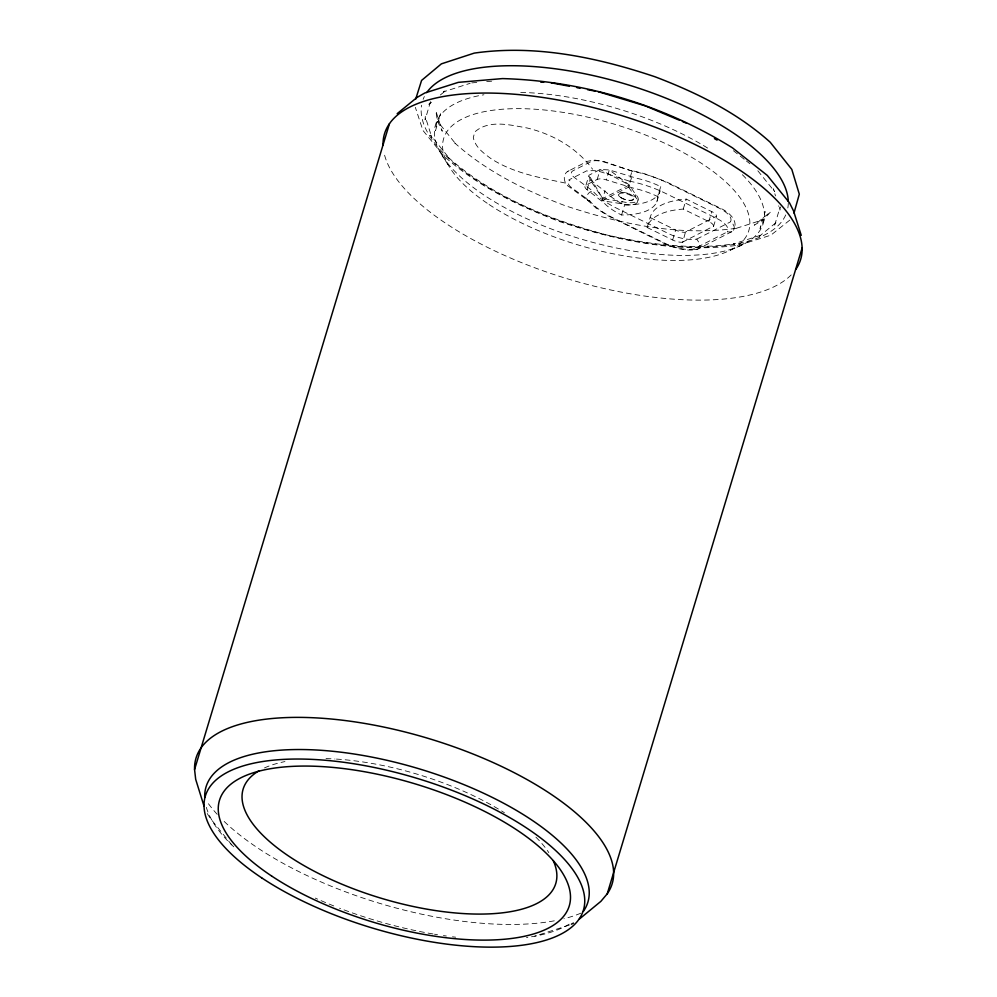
<?xml version="1.0" encoding="UTF-8"?>
<svg xmlns="http://www.w3.org/2000/svg" width="997" height="997" viewBox="0 0 997 997"><rect width="100%" height="100%" fill="white"/><g stroke="black" fill="none" stroke-linecap="round" stroke-linejoin="round"><path stroke-width="0.75" stroke-dasharray="4.99 3.74" d="M587.146 199.749L596.131 208.174L607.834 215.726L664.887 243.791C674.882 248.34 686.272 251.518 697.264 249.375L732.583 231.242A5.596 5.01 47.5 0 0 734.079 226.269L732.733 223.677L730.34 221.957A24.003 9.496 16.8 0 0 719.173 208.186L667.591 182.962A60.119 23.778 16.8 0 0 632.21 171.123L603.409 161.364L594.062 159.994L587.308 161.352L568.365 171.085M731.449 231.94L727.336 231.902A24.003 9.496 16.8 0 0 716.17 218.131L664.588 192.907A60.119 23.778 16.8 0 0 629.207 181.08L632.11 170.649L644.448 173.665L665.896 181.604L720.37 208.199C728.321 211.638 739.251 220.698 733.456 230.257M682.309 242.283L713.565 226.169A9.01 3.564 16.8 0 0 709.914 222.144L683.257 209.071A96.746 38.26 16.8 0 0 647.115 227.49L673.86 240.539A9.01 3.564 16.8 0 0 681.998 242.271L682.758 242.221L685.388 232.301M764.412 214.355L765.073 211.563L760.038 228.487L764.898 218.169L770.669 211.775L754.243 225.197L763.503 219.614L735.786 228.475L737.406 228.139C679.044 236.538 620.109 224.063 564.85 205.581C525.257 190.464 486.573 171.596 454.831 143.045L455.99 144.204L437.658 121.484L442.269 131.243L435.876 110.954L437.135 119.466L435.477 130.744L440.5 113.82L439.503 116.512M430.53 101.607L425.121 119.839L425.258 116.637L431.975 137.91L430.654 135.181L449.273 158.261L448.264 157.389C493.017 197.169 549.883 219.714 607.048 235.043C648.935 244.427 692.155 250.135 734.939 243.729L733.605 243.904L761.77 234.906L759.141 236.451L776.364 222.368L774.706 225.123L780.128 206.902L779.978 210.105L778.632 205.843M585.987 185.143L588.99 175.198L600.194 169.49L609.304 169.926L636.26 178.139A45.152 17.859 16.8 0 1 658.519 185.592L660.724 186.626L657.721 196.583A76.37 30.209 16.8 0 1 621.58 215.003L619.449 213.931A45.152 17.859 16.8 0 1 604.07 202.977L587.059 189.692A9.06 3.589 16.8 0 1 585.987 185.143L597.191 179.435A9.06 3.589 16.8 0 1 606.301 179.871L633.257 188.097A45.152 17.859 16.8 0 1 655.515 195.537L657.721 196.583M587.059 189.692L590.062 179.734L588.99 175.198L602.687 198.59L622.178 201.606A16.376 6.481 16.8 0 0 636.26 201.706A16.376 6.481 16.8 0 0 635.762 194.677L629.306 185.018L609.304 169.926L606.301 179.871M597.191 179.435L600.194 169.49L629.306 185.018L602.687 198.59L590.062 179.734L607.086 193.019A45.152 17.859 16.8 0 0 622.452 203.986L624.583 205.058A76.37 30.209 16.8 0 0 660.724 186.626M635.762 194.677L635.126 196.795A16.376 6.481 16.8 0 1 635.625 203.824A16.376 6.481 16.8 0 1 621.53 203.724L602.051 200.709L605.054 190.751M621.53 203.724L622.178 201.606M602.051 200.709L628.671 187.124L631.674 177.179M621.58 215.003L624.583 205.058M637.457 202.005L638.092 199.886M647.115 227.49L650.119 217.545A96.746 38.26 16.8 0 1 686.26 199.113L712.917 212.199A9.01 3.564 16.8 0 1 716.569 216.224L685.001 232.326A9.01 3.564 16.8 0 1 676.863 230.581L650.119 217.545M656.799 201.83L659.802 191.885M672.651 239.978L675.654 230.033M683.257 209.071L686.26 199.113M708.792 221.558L711.796 211.601M713.491 226.556L716.606 216.374M429.881 103.09L428.884 104.361L433.471 100.61M569.088 170.637C561.747 173.69 563.504 183.809 569.648 187.137L587.856 200.509M440.362 94.977L446.095 90.291L443.478 91.836L470.148 83.312M789.786 220.113L770.855 235.192L739.649 244.988C678.521 253.774 616.794 240.713 558.906 221.346C517.431 205.519 476.915 185.741 443.653 155.831L422.915 130.408L415.338 107.34M697.264 249.375L698.261 248.739A5.596 4.374 74 0 0 699.769 243.767L696.766 239.081A24.003 9.496 16.8 0 1 668.962 233.797L617.38 208.572A60.119 23.778 16.8 0 1 592.941 191.15L574.546 177.628A13.634 5.396 16.8 0 1 572.939 170.811L591.059 161.564A13.634 5.396 16.8 0 1 604.755 162.224L632.21 171.123M567.256 171.771L568.003 171.31M696.766 239.081L730.34 221.957M629.207 181.08L601.752 172.169A13.634 5.396 16.8 0 0 588.056 171.509L586.897 170.736L568.739 179.996L569.935 180.756A13.634 5.396 16.8 0 0 571.543 187.586L589.937 201.107A60.119 23.778 16.8 0 0 614.376 218.517L665.959 243.742A24.003 9.496 16.8 0 0 693.762 249.026L727.336 231.902M730.352 250.147L743.438 244.315M569.262 925.104L534.778 936.183M471.793 82.876L479.245 82.24M486.71 81.617L494.163 80.981M696.13 249.636L693.762 249.026M565.399 183.074C539.838 177.665 513.193 173.079 490.885 158.548C483.533 153.139 475.257 147.157 473.301 137.648L474.759 131.99C488.966 119.229 510.539 125.061 527.425 128.052C552.986 134.271 576.764 147.793 592.592 169.203M626.153 192.857L628.247 193.493M733.443 150.734L745.208 160.043M746.379 160.966L749.918 163.757M231.79 844.933L210.442 818.525L206.641 812.617M757.832 170.774L774.594 191.549L773.273 188.819L775.504 195.91M628.671 187.124L635.126 196.795M440.686 153.139L448.351 165.228M742.366 174.724A171.123 67.684 16.8 0 1 693.576 255.195A171.123 67.684 16.8 0 1 472.341 186.751A171.123 67.684 16.8 0 1 483.931 94.765M520.721 92.434A171.123 67.684 16.8 0 1 708.418 148.553M791.182 274.91A217.346 85.966 16.8 0 1 568.103 278.998A217.346 85.966 16.8 0 1 383.895 152.242M785.723 214.916A190.415 75.311 16.8 0 1 583.27 228.625A190.415 75.311 16.8 0 1 421.544 105.233M423.127 99.351A190.415 75.311 16.8 0 1 424.361 96.547M788.291 203.002A190.415 75.311 16.8 0 1 787.605 209.121M580.915 913.165A217.346 85.966 16.8 0 1 563.878 918.736M554.295 920.817A217.346 85.966 16.8 0 1 221.708 819.023M217.209 814.325A217.346 85.966 16.8 0 1 206.79 801.414M569.162 924.169A199.425 78.888 16.8 0 1 526.478 937.529M455.666 937.18A199.425 78.888 16.8 0 1 452.476 936.806M446.369 936.009A199.425 78.888 16.8 0 1 443.428 935.597M437.496 934.688A199.425 78.888 16.8 0 1 434.505 934.201M432.997 933.952A199.425 78.888 16.8 0 1 339.553 908.192M333.746 905.924A199.425 78.888 16.8 0 1 315.301 898.098M233.797 846.839A199.425 78.888 16.8 0 1 205.569 804.255M264.454 767.939A163.284 64.581 16.8 0 1 284.955 761.583M326.019 758.605A163.284 64.581 16.8 0 1 334.93 759.004M336.45 759.091A163.284 64.581 16.8 0 1 504.432 812.742M535.9 837.156A163.284 64.581 16.8 0 1 548.811 852.634M589.937 201.095A5.733 4 -48.4 0 1 586.859 196.21A5.733 4 -48.4 0 1 592.991 191.013M489.078 204.522A159.383 63.048 16.8 0 0 745.183 238.021A159.383 63.048 16.8 0 0 554.407 111.141A159.383 63.048 16.8 0 0 489.078 204.522M620.957 197.718A7.702 3.053 16.8 0 0 633.332 199.338A7.702 3.053 16.8 0 0 624.11 193.206A7.702 3.053 16.8 0 0 620.957 197.718M620.62 197.381A8.4 3.327 16.8 0 0 634.117 199.151A8.4 3.327 16.8 0 0 624.06 192.458A8.4 3.327 16.8 0 0 620.62 197.381"/><path stroke-width="1.5" d="M415.699 99.127L421.581 80.421L441.384 63.858L474.236 53.115C535.364 44.329 597.103 57.39 654.979 76.757C696.454 92.584 736.97 112.349 770.232 142.259L791.805 169.39L799.307 194.178L793.998 213.059M204.036 806.149L195.686 779.33L194.565 769.534L389.453 123.69M579.257 919.147L600.867 901.363L607.235 893.811L802.124 247.966M397.167 113.67L416.983 97.469L424.797 92.995L458.321 82.352L502.525 78.589C583.482 80.832 663.69 105.034 732.434 147.83L767.291 175.41L789.487 202.827L793.525 210.865L801.239 235.354M571.406 924.169L573.487 923.097M540.673 82.09L543.677 82.29M551.204 82.801L569.387 86.241M576.976 87.674L580.005 88.247M587.582 89.68L595.159 91.113M598.2 91.687L645.358 105.894M646.779 106.492L679.518 120.263M682.359 121.46L686.634 123.254M714.425 138.62L717.055 140.116M383.06 145.201A217.346 85.966 16.8 0 1 617.081 114.181A217.346 85.966 16.8 0 1 795.731 269.489M426.753 92.559A190.415 75.311 16.8 0 1 626.166 84.234A190.415 75.311 16.8 0 1 788.278 201.444M553.235 860.598A163.284 64.581 16.8 0 1 379.483 897.736A163.284 64.581 16.8 0 1 259.083 770.731M194.565 769.534A217.346 85.966 16.8 0 1 428.585 738.503A217.346 85.966 16.8 0 1 607.235 893.811M204.709 797.388A199.425 78.888 16.8 0 1 419.438 768.911A199.425 78.888 16.8 0 1 583.357 911.42M261.638 877.821A197.456 78.102 16.8 0 0 578.921 919.321A197.456 78.102 16.8 0 0 342.582 762.132A197.456 78.102 16.8 0 0 261.638 877.821M271.57 875.977A182.675 72.258 16.8 0 0 565.112 914.361A182.675 72.258 16.8 0 0 346.458 768.936A182.675 72.258 16.8 0 0 271.57 875.977"/></g></svg>
